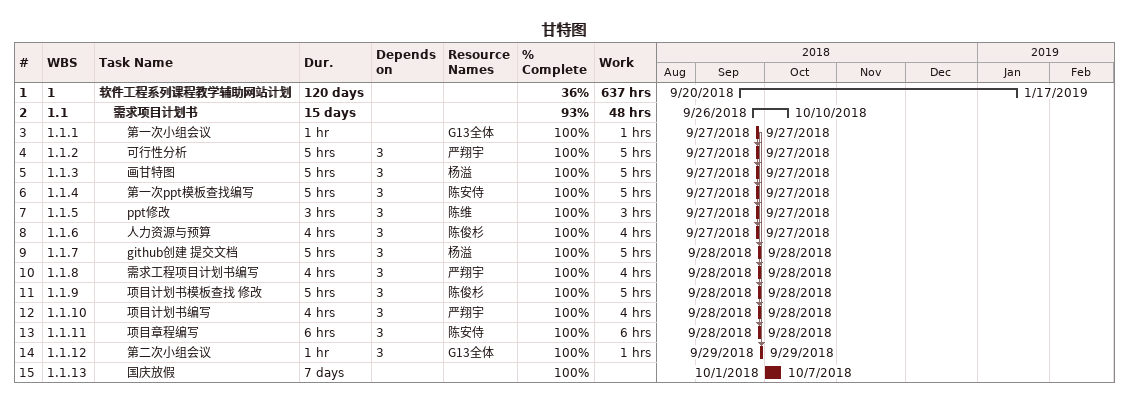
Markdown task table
甘特图

| ID | WBS | Task | Duration | Start | Finish | Predecessors | Resources | % complete | Work (h) |
|---|---|---|---|---|---|---|---|---|---|
| 1 | 1 | **软件工程系列课程教学辅助网站计划** | 120d | 2018-09-20 | 2019-01-17 |  |  | 36 | 637 |
| 2 | 1.1 | **需求项目计划书** | 15d | 2018-09-26 | 2018-10-10 |  |  | 93 | 48 |
| 3 | 1.1.1 | 第一次小组会议 | 1h | 2018-09-27 | 2018-09-27 |  | G13全体 | 100 | 1 |
| 4 | 1.1.2 | 可行性分析 | 5h | 2018-09-27 | 2018-09-27 | 3 | 严翔宇 | 100 | 5 |
| 5 | 1.1.3 | 画甘特图 | 5h | 2018-09-27 | 2018-09-27 | 3 | 杨溢 | 100 | 5 |
| 6 | 1.1.4 | 第一次ppt模板查找编写 | 5h | 2018-09-27 | 2018-09-27 | 3 | 陈安侍 | 100 | 5 |
| 7 | 1.1.5 | ppt修改 | 3h | 2018-09-27 | 2018-09-27 | 3 | 陈维 | 100 | 3 |
| 8 | 1.1.6 | 人力资源与预算 | 4h | 2018-09-27 | 2018-09-27 | 3 | 陈俊杉 | 100 | 4 |
| 9 | 1.1.7 | github创建 提交文档 | 5h | 2018-09-28 | 2018-09-28 | 3 | 杨溢 | 100 | 5 |
| 10 | 1.1.8 | 需求工程项目计划书编写 | 4h | 2018-09-28 | 2018-09-28 | 3 | 严翔宇 | 100 | 4 |
| 11 | 1.1.9 | 项目计划书模板查找 修改 | 5h | 2018-09-28 | 2018-09-28 | 3 | 陈俊杉 | 100 | 5 |
| 12 | 1.1.10 | 项目计划书编写 | 4h | 2018-09-28 | 2018-09-28 | 3 | 严翔宇 | 100 | 4 |
| 13 | 1.1.11 | 项目章程编写 | 6h | 2018-09-28 | 2018-09-28 | 3 | 陈安侍 | 100 | 6 |
| 14 | 1.1.12 | 第二次小组会议 | 1h | 2018-09-29 | 2018-09-29 | 3 | G13全体 | 100 | 1 |
| 15 | 1.1.13 | 国庆放假 | 7d | 2018-10-01 | 2018-10-07 |  |  | 100 |  |
